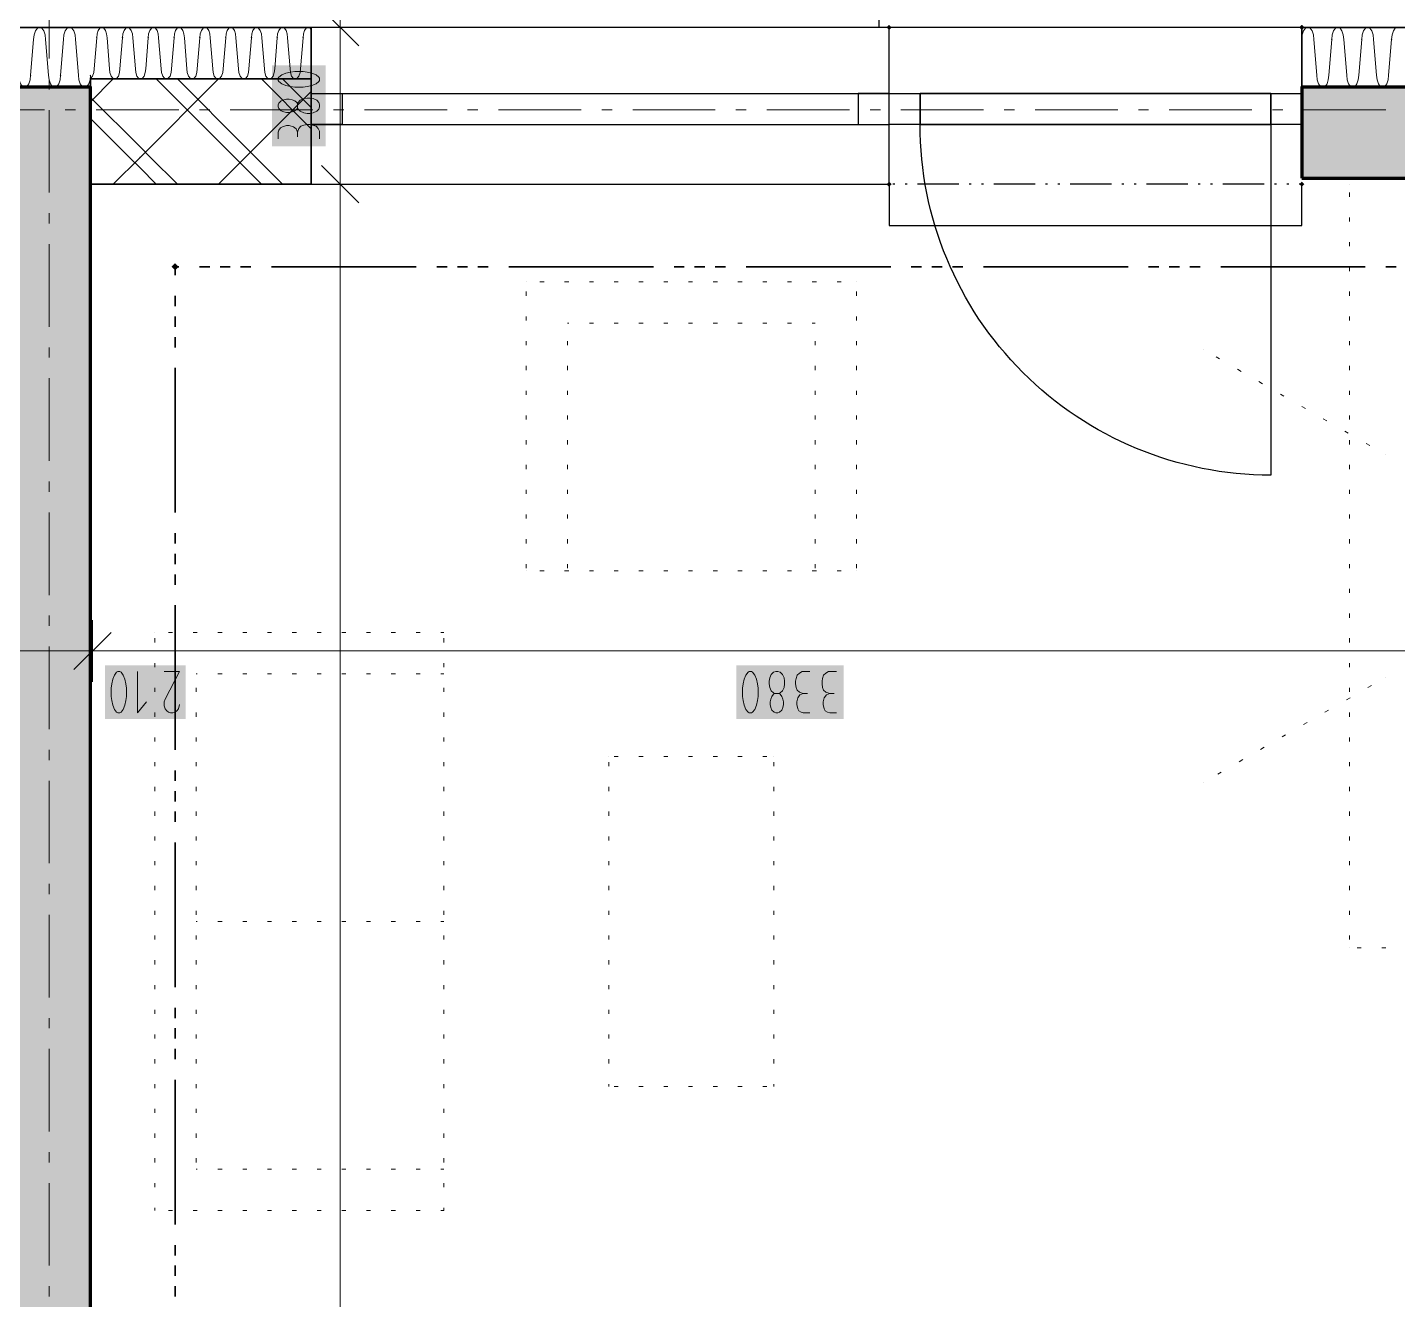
# Model space of a CAD drawing. Header units: millimetres. Extents: x 0 to 594, y 0 to 420.
# Drawn here: x 349.95 to 380.35, y 288.72 to 316.96 of the extents above; entities that cross this region are included whole.
import ezdxf

# ---------------------------------------------------------------- set-up
doc = ezdxf.new("R2010")
doc.units = ezdxf.units.MM
doc.header["$LTSCALE"] = 8
for name, color, linetype in [('PDF_Dvere', 7, 'Continuous'), ('PDF_Koty delkove', 7, 'Continuous'), ('PDF_Nabytek', 7, 'Continuous'), ('PDF_Obecne 0.25', 7, 'Continuous'), ('PDF_Okna', 7, 'Continuous'), ('PDF_Osy hlavni', 7, 'Continuous'), ('PDF_Pozarni useky', 7, 'Continuous'), ('PDF_Steny obvodove nosne', 7, 'Continuous'), ('PDF_Steny sendvic', 7, 'Continuous'), ('PDF_Zatepleni', 7, 'Continuous')]:
    doc.layers.add(name, color=color, linetype=linetype)

msp = doc.modelspace()

# ---------------------------------------------------------------- linework, layer by layer
at = {"layer": 'PDF_Dvere', "lineweight": 25}
for points in [[(369.069, 315.49), (369.755, 315.49), (369.755, 314.804), (369.069, 314.804)], [(369.755, 315.49), (369.755, 314.804)], [(377.54, 315.49), (378.227, 315.49), (378.227, 314.804), (377.54, 314.804)], [(377.54, 315.49), (377.54, 314.804)]]:
    msp.add_lwpolyline(points, close=True, dxfattribs=at)
for points in [[(369.755, 315.49), (377.54, 315.49), (369.755, 315.49)], [(369.755, 314.804), (377.54, 314.804), (369.755, 314.804)]]:
    msp.add_lwpolyline(points, dxfattribs=at)
msp.add_lwpolyline([(377.54, 314.804), (377.54, 307.019, -0.414214), (369.755, 314.804)], format="xyb", dxfattribs=at)
at = {"layer": 'PDF_Koty delkove', "lineweight": 18}
for points in [[(356.887, 316.956), (356.887, 317.643)], [(357.3, 316.544), (356.475, 317.368)], [(357.574, 316.956), (356.887, 316.956), (356.2, 316.956)], [(356.887, 236.313), (356.887, 238.648), (356.887, 246.25), (356.887, 247.67), (356.887, 256.371), (356.887, 257.744), (356.887, 259.072), (356.887, 313.476), (356.887, 316.956)], [(355.94, 315.167), (355.925, 315.143), (355.879, 315.106), (355.819, 315.082), (355.757, 315.069), (355.696, 315.069), (355.635, 315.082), (355.574, 315.106), (355.528, 315.155), (355.514, 315.192), (355.514, 315.24), (355.528, 315.277), (355.574, 315.326), (355.635, 315.351), (355.696, 315.363), (355.757, 315.363), (355.819, 315.351), (355.879, 315.326), (355.925, 315.29), (355.94, 315.265)], [(356.215, 315.387), (356.154, 315.387), (356.078, 315.375), (356.002, 315.339), (355.956, 315.29), (355.94, 315.265), (355.94, 315.167), (355.956, 315.143), (356.002, 315.094), (356.078, 315.057), (356.154, 315.044), (356.215, 315.044), (356.291, 315.057), (356.368, 315.094), (356.414, 315.143), (356.429, 315.192), (356.429, 315.24), (356.414, 315.29)], [(356.414, 315.29), (356.368, 315.339), (356.291, 315.375), (356.215, 315.387)], [(355.514, 314.482), (355.514, 314.629), (355.528, 314.678), (355.559, 314.727), (355.605, 314.752), (355.696, 314.776), (355.757, 314.776), (355.849, 314.752), (355.91, 314.702), (355.94, 314.629), (355.94, 314.531)], [(356.429, 314.482), (356.429, 314.653), (356.398, 314.714), (356.353, 314.763), (356.276, 314.788), (356.215, 314.8), (356.154, 314.8), (356.078, 314.788), (356.017, 314.763), (355.972, 314.714), (355.94, 314.629)], [(357.3, 313.063), (356.475, 313.888)], [(357.574, 313.476), (356.887, 313.476), (356.2, 313.476)], [(351.392, 303.118), (351.392, 303.805)], [(351.804, 303.531), (350.98, 302.706)], [(527.974, 303.118), (524.585, 303.118), (523.377, 303.118), (487.217, 303.118), (484.744, 303.118), (466.949, 303.118), (447.738, 303.118), (447.651, 303.118), (445.178, 303.118), (439.694, 303.118), (409.093, 303.118), (407.169, 303.118), (383.677, 303.118), (382.349, 303.118), (351.392, 303.118), (349.469, 303.118), (318.512, 303.118), (317.184, 303.118), (293.692, 303.118), (291.769, 303.118), (268.276, 303.118), (266.948, 303.118), (235.992, 303.118), (234.068, 303.118)], [(351.392, 303.118), (351.392, 302.432)], [(351.804, 302.293), (351.804, 302.11), (351.817, 302.019), (351.841, 301.912), (351.878, 301.821), (351.926, 301.759), (351.951, 301.745), (351.999, 301.745), (352.024, 301.759), (352.073, 301.821), (352.109, 301.912), (352.134, 302.019), (352.147, 302.11), (352.147, 302.293), (352.134, 302.385), (352.109, 302.492), (352.073, 302.584), (352.024, 302.645), (351.999, 302.661), (351.951, 302.661), (351.926, 302.645), (351.878, 302.584), (351.841, 302.492)], [(352.391, 302.661), (352.391, 301.745), (352.586, 301.988)], [(352.978, 302.661), (353.321, 302.661), (353.003, 302.05), (352.978, 301.988), (352.978, 301.897), (353.003, 301.836), (353.039, 301.79), (353.076, 301.759), (353.125, 301.745), (353.174, 301.745), (353.223, 301.759), (353.259, 301.79), (353.296, 301.836), (353.321, 301.927)], [(366.149, 302.019), (366.161, 302.11), (366.161, 302.293), (366.149, 302.385), (366.124, 302.492), (366.087, 302.584), (366.039, 302.645), (366.014, 302.661), (365.965, 302.661), (365.94, 302.645), (365.892, 302.584), (365.855, 302.492), (365.831, 302.385), (365.818, 302.293)], [(367.31, 302.661), (367.139, 302.661), (367.079, 302.629), (367.029, 302.584), (367.005, 302.508), (366.993, 302.446), (366.993, 302.385), (367.005, 302.309), (367.029, 302.248), (367.079, 302.203), (367.164, 302.171)], [(367.898, 302.661), (367.727, 302.661), (367.666, 302.629), (367.616, 302.584), (367.592, 302.508), (367.58, 302.446), (367.58, 302.385), (367.592, 302.309), (367.616, 302.248), (367.666, 302.203), (367.751, 302.171)], [(351.841, 302.492), (351.817, 302.385), (351.804, 302.293)], [(365.818, 302.293), (365.818, 302.11), (365.831, 302.019), (365.855, 301.912), (365.892, 301.821), (365.94, 301.759), (365.965, 301.745), (366.014, 301.745), (366.039, 301.759), (366.087, 301.821), (366.124, 301.912), (366.149, 302.019)], [(366.626, 302.171), (366.65, 302.156), (366.687, 302.11), (366.711, 302.05), (366.723, 301.988), (366.723, 301.927), (366.711, 301.866), (366.687, 301.805), (366.637, 301.759), (366.601, 301.745), (366.552, 301.745), (366.516, 301.759), (366.466, 301.805), (366.442, 301.866), (366.43, 301.927), (366.43, 301.988), (366.442, 302.05), (366.466, 302.11), (366.503, 302.156), (366.527, 302.171)], [(367.31, 301.745), (367.164, 301.745), (367.114, 301.759), (367.066, 301.79), (367.041, 301.836), (367.017, 301.927), (367.017, 301.988), (367.041, 302.08), (367.09, 302.141), (367.164, 302.171), (367.261, 302.171)], [(367.898, 301.745), (367.751, 301.745), (367.702, 301.759), (367.653, 301.79), (367.628, 301.836), (367.604, 301.927), (367.604, 301.988), (367.628, 302.08), (367.677, 302.141), (367.751, 302.171), (367.848, 302.171)]]:
    msp.add_lwpolyline(points, dxfattribs=at)
for points in [[(356.062, 315.974), (355.879, 315.974), (355.788, 315.962), (355.681, 315.938), (355.59, 315.901), (355.528, 315.852), (355.514, 315.828), (355.514, 315.779), (355.528, 315.754), (355.59, 315.706), (355.681, 315.669), (355.788, 315.644), (355.879, 315.632), (356.062, 315.632), (356.154, 315.644), (356.261, 315.669), (356.353, 315.706), (356.414, 315.754), (356.429, 315.779), (356.429, 315.828), (356.414, 315.852), (356.353, 315.901), (356.261, 315.938), (356.154, 315.962)], [(366.406, 302.446), (366.406, 302.385), (366.418, 302.309), (366.454, 302.233), (366.503, 302.187), (366.527, 302.171), (366.626, 302.171), (366.65, 302.187), (366.699, 302.233), (366.736, 302.309), (366.748, 302.385), (366.748, 302.446), (366.736, 302.522), (366.699, 302.599), (366.65, 302.645), (366.601, 302.661), (366.552, 302.661), (366.503, 302.645), (366.454, 302.599), (366.418, 302.522)]]:
    msp.add_lwpolyline(points, close=True, dxfattribs=at)
at = {"layer": 'PDF_Koty delkove', "color": 7, "lineweight": 18, "true_color": 0xffffff, "transparency": 33554559}
for points in [[(356.567, 314.32), (356.567, 316.111), (355.376, 314.32), (355.376, 316.111)], [(353.458, 302.798), (351.667, 302.798), (353.458, 301.607), (351.667, 301.607)], [(368.06, 302.798), (365.681, 302.798), (368.06, 301.607), (365.681, 301.607)]]:
    msp.add_solid(points, dxfattribs=at)
at = {"layer": 'PDF_Nabytek', "lineweight": 13}
for points in [[(379.288, 313.476), (379.288, 313.476)], [(379.288, 313.199), (379.288, 313.29)], [(379.288, 312.649), (379.288, 312.741)], [(379.288, 312.1), (379.288, 312.191)], [(379.288, 311.55), (379.288, 311.642)], [(361.017, 311.31), (361.017, 311.31)], [(361.017, 311.31), (361.017, 311.31)], [(361.017, 311.001), (361.017, 311.092)], [(361.41, 311.31), (361.319, 311.31)], [(361.96, 311.31), (361.868, 311.31)], [(362.509, 311.31), (362.418, 311.31)], [(363.059, 311.31), (362.967, 311.31)], [(363.608, 311.31), (363.517, 311.31)], [(364.158, 311.31), (364.066, 311.31)], [(364.707, 311.31), (364.616, 311.31)], [(365.257, 311.31), (365.165, 311.31)], [(365.806, 311.31), (365.715, 311.31)], [(366.356, 311.31), (366.264, 311.31)], [(366.905, 311.31), (366.814, 311.31)], [(367.455, 311.31), (367.363, 311.31)], [(368.004, 311.31), (367.913, 311.31)], [(368.344, 311.31), (368.344, 311.31)], [(368.344, 311.31), (368.344, 311.31)], [(368.344, 311.001), (368.344, 311.092)], [(379.288, 311.001), (379.288, 311.092)], [(361.017, 310.451), (361.017, 310.543)], [(368.344, 310.451), (368.344, 310.543)], [(379.288, 310.451), (379.288, 310.543)], [(361.933, 310.394), (361.933, 310.394)], [(361.96, 310.394), (361.933, 310.394)], [(361.933, 310.394), (361.933, 310.394)], [(362.509, 310.394), (362.418, 310.394)], [(363.059, 310.394), (362.967, 310.394)], [(363.608, 310.394), (363.517, 310.394)], [(364.158, 310.394), (364.066, 310.394)], [(364.707, 310.394), (364.616, 310.394)], [(365.257, 310.394), (365.165, 310.394)], [(365.806, 310.394), (365.715, 310.394)], [(366.356, 310.394), (366.264, 310.394)], [(366.905, 310.394), (366.814, 310.394)], [(367.428, 310.394), (367.363, 310.394)], [(367.428, 310.394), (367.428, 310.394)], [(367.428, 310.394), (367.428, 310.394)], [(361.017, 309.901), (361.017, 309.993)], [(361.933, 309.901), (361.933, 309.993)], [(367.428, 309.901), (367.428, 309.993)], [(368.344, 309.901), (368.344, 309.993)], [(379.288, 309.901), (379.288, 309.993)], [(376.039, 309.808), (376.039, 309.808)], [(376.403, 309.598), (376.323, 309.644)], [(361.017, 309.352), (361.017, 309.444)], [(361.933, 309.352), (361.933, 309.444)], [(367.428, 309.352), (367.428, 309.444)], [(368.344, 309.352), (368.344, 309.444)], [(376.878, 309.323), (376.799, 309.369)], [(379.288, 309.352), (379.288, 309.444)], [(377.354, 309.049), (377.275, 309.095)], [(361.017, 308.802), (361.017, 308.894)], [(361.933, 308.802), (361.933, 308.894)], [(367.428, 308.802), (367.428, 308.894)], [(368.344, 308.802), (368.344, 308.894)], [(377.83, 308.774), (377.751, 308.82)], [(379.288, 308.802), (379.288, 308.894)], [(361.017, 308.253), (361.017, 308.344)], [(361.933, 308.253), (361.933, 308.344)], [(367.428, 308.253), (367.428, 308.344)], [(368.344, 308.253), (368.344, 308.344)], [(378.306, 308.499), (378.227, 308.545)], [(379.288, 308.253), (379.288, 308.344)], [(378.782, 308.224), (378.703, 308.27)], [(361.017, 307.703), (361.017, 307.795)], [(361.933, 307.703), (361.933, 307.795)], [(367.428, 307.703), (367.428, 307.795)], [(368.344, 307.703), (368.344, 307.795)], [(379.258, 307.95), (379.179, 307.995)], [(379.288, 307.703), (379.288, 307.795)], [(379.734, 307.675), (379.655, 307.721)], [(380.081, 307.474), (380.081, 307.474)], [(361.017, 307.154), (361.017, 307.245)], [(361.933, 307.154), (361.933, 307.245)], [(367.428, 307.154), (367.428, 307.245)], [(368.344, 307.154), (368.344, 307.245)], [(379.288, 307.154), (379.288, 307.245)], [(361.017, 306.604), (361.017, 306.696)], [(361.933, 306.604), (361.933, 306.696)], [(367.428, 306.604), (367.428, 306.696)], [(368.344, 306.604), (368.344, 306.696)], [(379.288, 306.604), (379.288, 306.696)], [(361.017, 306.055), (361.017, 306.146)], [(361.933, 306.055), (361.933, 306.146)], [(367.428, 306.055), (367.428, 306.146)], [(368.344, 306.055), (368.344, 306.146)], [(379.288, 306.055), (379.288, 306.146)], [(361.017, 305.505), (361.017, 305.597)], [(361.933, 305.505), (361.933, 305.597)], [(367.428, 305.505), (367.428, 305.597)], [(368.344, 305.505), (368.344, 305.597)], [(379.288, 305.505), (379.288, 305.597)], [(361.017, 304.956), (361.017, 305.047)], [(361.933, 304.956), (361.933, 305.047)], [(367.428, 304.956), (367.428, 305.047)], [(368.344, 304.956), (368.344, 305.047)], [(379.288, 304.956), (379.288, 305.047)], [(361.017, 304.898), (361.017, 304.898)], [(361.017, 304.898), (361.017, 304.898)], [(361.41, 304.898), (361.319, 304.898)], [(361.96, 304.898), (361.868, 304.898)], [(361.933, 304.898), (361.933, 304.898)], [(362.509, 304.898), (362.418, 304.898)], [(363.059, 304.898), (362.967, 304.898)], [(363.608, 304.898), (363.517, 304.898)], [(364.158, 304.898), (364.066, 304.898)], [(364.707, 304.898), (364.616, 304.898)], [(365.257, 304.898), (365.165, 304.898)], [(365.806, 304.898), (365.715, 304.898)], [(366.356, 304.898), (366.264, 304.898)], [(366.905, 304.898), (366.814, 304.898)], [(367.455, 304.898), (367.363, 304.898)], [(367.428, 304.898), (367.428, 304.898)], [(368.004, 304.898), (367.913, 304.898)], [(368.344, 304.898), (368.344, 304.898)], [(368.344, 304.898), (368.344, 304.898)], [(379.288, 304.406), (379.288, 304.498)], [(379.288, 303.857), (379.288, 303.948)], [(352.774, 303.525), (352.774, 303.525)], [(352.774, 303.525), (352.774, 303.525)], [(353.167, 303.525), (353.076, 303.525)], [(353.717, 303.525), (353.625, 303.525)], [(354.266, 303.525), (354.175, 303.525)], [(354.816, 303.525), (354.724, 303.525)], [(355.365, 303.525), (355.274, 303.525)], [(355.915, 303.525), (355.823, 303.525)], [(356.464, 303.525), (356.373, 303.525)], [(357.014, 303.525), (356.922, 303.525)], [(357.563, 303.525), (357.472, 303.525)], [(358.113, 303.525), (358.021, 303.525)], [(358.663, 303.525), (358.571, 303.525)], [(359.185, 303.525), (359.12, 303.525)], [(359.185, 303.525), (359.185, 303.525)], [(352.774, 303.307), (352.774, 303.399)], [(359.185, 303.307), (359.185, 303.399)], [(379.288, 303.307), (379.288, 303.399)], [(352.774, 302.758), (352.774, 302.849)], [(359.185, 302.758), (359.185, 302.849)], [(379.288, 302.758), (379.288, 302.849)], [(353.717, 302.609), (353.69, 302.609)], [(353.69, 302.609), (353.69, 302.609)], [(353.69, 302.609), (353.69, 302.609)], [(354.266, 302.609), (354.175, 302.609)], [(354.816, 302.609), (354.724, 302.609)], [(355.365, 302.609), (355.274, 302.609)], [(355.915, 302.609), (355.823, 302.609)], [(356.464, 302.609), (356.373, 302.609)], [(357.014, 302.609), (356.922, 302.609)], [(357.563, 302.609), (357.472, 302.609)], [(358.113, 302.609), (358.021, 302.609)], [(358.663, 302.609), (358.571, 302.609)], [(359.185, 302.609), (359.12, 302.609)], [(359.185, 302.609), (359.185, 302.609)], [(352.774, 302.208), (352.774, 302.3)], [(353.69, 302.208), (353.69, 302.3)], [(359.185, 302.208), (359.185, 302.3)], [(379.288, 302.208), (379.288, 302.3)], [(379.692, 302.308), (379.772, 302.354)], [(380.081, 302.533), (380.081, 302.533)], [(379.216, 302.034), (379.296, 302.079)], [(352.774, 301.659), (352.774, 301.75)], [(353.69, 301.659), (353.69, 301.75)], [(359.185, 301.659), (359.185, 301.75)], [(378.741, 301.759), (378.82, 301.805)], [(379.288, 301.659), (379.288, 301.75)], [(378.265, 301.484), (378.344, 301.53)], [(352.774, 301.109), (352.774, 301.201)], [(353.69, 301.109), (353.69, 301.201)], [(359.185, 301.109), (359.185, 301.201)], [(377.789, 301.209), (377.868, 301.255)], [(379.288, 301.109), (379.288, 301.201)], [(362.849, 300.777), (362.849, 300.777)], [(362.849, 300.777), (362.849, 300.777)], [(363.059, 300.777), (362.967, 300.777)], [(363.608, 300.777), (363.517, 300.777)], [(364.158, 300.777), (364.066, 300.777)], [(364.707, 300.777), (364.616, 300.777)], [(365.257, 300.777), (365.165, 300.777)], [(365.806, 300.777), (365.715, 300.777)], [(366.356, 300.777), (366.264, 300.777)], [(366.512, 300.777), (366.512, 300.777)], [(366.512, 300.777), (366.512, 300.777)], [(377.313, 300.935), (377.392, 300.98)], [(352.774, 300.56), (352.774, 300.651)], [(353.69, 300.56), (353.69, 300.651)], [(359.185, 300.56), (359.185, 300.651)], [(362.849, 300.56), (362.849, 300.651)], [(366.512, 300.56), (366.512, 300.651)], [(376.361, 300.385), (376.44, 300.431)], [(376.837, 300.66), (376.916, 300.706)], [(379.288, 300.56), (379.288, 300.651)], [(376.039, 300.199), (376.039, 300.199)], [(352.774, 300.01), (352.774, 300.102)], [(353.69, 300.01), (353.69, 300.102)], [(359.185, 300.01), (359.185, 300.102)], [(362.849, 300.01), (362.849, 300.102)], [(366.512, 300.01), (366.512, 300.102)], [(379.288, 300.01), (379.288, 300.102)], [(352.774, 299.46), (352.774, 299.552)], [(353.69, 299.46), (353.69, 299.552)], [(359.185, 299.46), (359.185, 299.552)], [(362.849, 299.46), (362.849, 299.552)], [(366.512, 299.46), (366.512, 299.552)], [(379.288, 299.46), (379.288, 299.552)], [(352.774, 298.911), (352.774, 299.003)], [(353.69, 298.911), (353.69, 299.003)], [(359.185, 298.911), (359.185, 299.003)], [(362.849, 298.911), (362.849, 299.003)], [(366.512, 298.911), (366.512, 299.003)], [(379.288, 298.911), (379.288, 299.003)], [(352.774, 298.361), (352.774, 298.453)], [(353.69, 298.361), (353.69, 298.453)], [(359.185, 298.361), (359.185, 298.453)], [(362.849, 298.361), (362.849, 298.453)], [(366.512, 298.361), (366.512, 298.453)], [(379.288, 298.361), (379.288, 298.453)], [(352.774, 297.812), (352.774, 297.903)], [(353.69, 297.812), (353.69, 297.903)], [(359.185, 297.812), (359.185, 297.903)], [(362.849, 297.812), (362.849, 297.903)], [(366.512, 297.812), (366.512, 297.903)], [(379.288, 297.812), (379.288, 297.903)], [(352.774, 297.262), (352.774, 297.354)], [(353.69, 297.262), (353.69, 297.354)], [(353.717, 297.113), (353.69, 297.113)], [(353.69, 297.113), (353.69, 297.113)], [(354.266, 297.113), (354.175, 297.113)], [(354.816, 297.113), (354.724, 297.113)], [(355.365, 297.113), (355.274, 297.113)], [(355.915, 297.113), (355.823, 297.113)], [(356.464, 297.113), (356.373, 297.113)], [(357.014, 297.113), (356.922, 297.113)], [(357.563, 297.113), (357.472, 297.113)], [(358.113, 297.113), (358.021, 297.113)], [(358.663, 297.113), (358.571, 297.113)], [(359.185, 297.113), (359.12, 297.113)], [(359.185, 297.262), (359.185, 297.354)], [(359.185, 297.113), (359.185, 297.113)], [(362.849, 297.262), (362.849, 297.354)], [(366.512, 297.262), (366.512, 297.354)], [(379.288, 297.262), (379.288, 297.354)], [(352.774, 296.713), (352.774, 296.804)], [(353.69, 296.713), (353.69, 296.804)], [(359.185, 296.713), (359.185, 296.804)], [(362.849, 296.713), (362.849, 296.804)], [(366.512, 296.713), (366.512, 296.804)], [(379.288, 296.713), (379.288, 296.804)], [(379.288, 296.532), (379.288, 296.532)], [(379.288, 296.532), (379.288, 296.532)], [(379.545, 296.532), (379.453, 296.532)], [(380.094, 296.532), (380.002, 296.532)], [(352.774, 296.163), (352.774, 296.255)], [(353.69, 296.163), (353.69, 296.255)], [(359.185, 296.163), (359.185, 296.255)], [(362.849, 296.163), (362.849, 296.255)], [(366.512, 296.163), (366.512, 296.255)], [(352.774, 295.614), (352.774, 295.705)], [(353.69, 295.614), (353.69, 295.705)], [(359.185, 295.614), (359.185, 295.705)], [(362.849, 295.614), (362.849, 295.705)], [(366.512, 295.614), (366.512, 295.705)], [(352.774, 295.064), (352.774, 295.156)], [(353.69, 295.064), (353.69, 295.156)], [(359.185, 295.064), (359.185, 295.156)], [(362.849, 295.064), (362.849, 295.156)], [(366.512, 295.064), (366.512, 295.156)], [(352.774, 294.515), (352.774, 294.606)], [(353.69, 294.515), (353.69, 294.606)], [(359.185, 294.515), (359.185, 294.606)], [(362.849, 294.515), (362.849, 294.606)], [(366.512, 294.515), (366.512, 294.606)], [(352.774, 293.965), (352.774, 294.057)], [(353.69, 293.965), (353.69, 294.057)], [(359.185, 293.965), (359.185, 294.057)], [(362.849, 293.965), (362.849, 294.057)], [(366.512, 293.965), (366.512, 294.057)], [(352.774, 293.416), (352.774, 293.507)], [(353.69, 293.416), (353.69, 293.507)], [(359.185, 293.416), (359.185, 293.507)], [(362.849, 293.45), (362.849, 293.507)], [(362.849, 293.45), (362.849, 293.45)], [(362.849, 293.45), (362.849, 293.45)], [(363.059, 293.45), (362.967, 293.45)], [(363.608, 293.45), (363.517, 293.45)], [(364.158, 293.45), (364.066, 293.45)], [(364.707, 293.45), (364.616, 293.45)], [(365.257, 293.45), (365.165, 293.45)], [(365.806, 293.45), (365.715, 293.45)], [(366.356, 293.45), (366.264, 293.45)], [(366.512, 293.45), (366.512, 293.507)], [(366.512, 293.45), (366.512, 293.45)], [(366.512, 293.45), (366.512, 293.45)], [(352.774, 292.866), (352.774, 292.958)], [(353.69, 292.866), (353.69, 292.958)], [(359.185, 292.866), (359.185, 292.958)], [(352.774, 292.317), (352.774, 292.408)], [(353.69, 292.317), (353.69, 292.408)], [(359.185, 292.317), (359.185, 292.408)], [(352.774, 291.767), (352.774, 291.859)], [(353.69, 291.767), (353.69, 291.859)], [(353.69, 291.618), (353.69, 291.618)], [(353.717, 291.618), (353.69, 291.618)], [(353.69, 291.618), (353.69, 291.618)], [(354.266, 291.618), (354.175, 291.618)], [(354.816, 291.618), (354.724, 291.618)], [(355.365, 291.618), (355.274, 291.618)], [(355.915, 291.618), (355.823, 291.618)], [(356.464, 291.618), (356.373, 291.618)], [(357.014, 291.618), (356.922, 291.618)], [(357.563, 291.618), (357.472, 291.618)], [(358.113, 291.618), (358.021, 291.618)], [(358.663, 291.618), (358.571, 291.618)], [(359.185, 291.618), (359.12, 291.618)], [(359.185, 291.767), (359.185, 291.859)], [(359.185, 291.618), (359.185, 291.618)], [(352.774, 291.218), (352.774, 291.309)], [(359.185, 291.218), (359.185, 291.309)], [(352.774, 290.702), (352.774, 290.76)], [(352.774, 290.702), (352.774, 290.702)], [(352.774, 290.702), (352.774, 290.702)], [(353.167, 290.702), (353.076, 290.702)], [(353.717, 290.702), (353.625, 290.702)], [(354.266, 290.702), (354.175, 290.702)], [(354.816, 290.702), (354.724, 290.702)], [(355.365, 290.702), (355.274, 290.702)], [(355.915, 290.702), (355.823, 290.702)], [(356.464, 290.702), (356.373, 290.702)], [(357.014, 290.702), (356.922, 290.702)], [(357.563, 290.702), (357.472, 290.702)], [(358.113, 290.702), (358.021, 290.702)], [(358.663, 290.702), (358.571, 290.702)], [(359.185, 290.702), (359.12, 290.702)], [(359.185, 290.702), (359.185, 290.76)], [(359.185, 290.702), (359.185, 290.702)], [(359.185, 290.702), (359.185, 290.702)]]:
    msp.add_lwpolyline(points, dxfattribs=at)
at = {"layer": 'PDF_Obecne 0.25', "lineweight": 25}
for points in [[(368.84, 331.61), (368.84, 316.956)], [(378.227, 316.956), (369.069, 316.956)], [(369.069, 313.476), (369.069, 312.56), (378.227, 312.56), (378.227, 313.476)]]:
    msp.add_lwpolyline(points, dxfattribs=at)
at = {"layer": 'PDF_Okna', "lineweight": 25}
for points in [[(369.069, 316.956), (356.246, 316.956)], [(369.069, 313.476), (369.069, 316.956)], [(356.246, 315.49), (369.069, 315.49)], [(356.246, 314.804), (369.069, 314.804)], [(356.246, 313.476), (369.069, 313.476)]]:
    msp.add_lwpolyline(points, dxfattribs=at)
for points in [[(356.246, 315.49), (356.933, 315.49), (356.933, 314.804), (356.246, 314.804)], [(369.069, 315.49), (368.382, 315.49), (368.382, 314.804), (369.069, 314.804)]]:
    msp.add_lwpolyline(points, close=True, dxfattribs=at)
at = {"layer": 'PDF_Osy hlavni', "lineweight": 18}
for points in [[(350.431, 316.267), (350.431, 318.099)], [(350.431, 315.58), (350.431, 315.809)], [(350.328, 315.124), (348.496, 315.124)], [(350.431, 313.29), (350.431, 315.122)], [(351.015, 315.124), (350.786, 315.124)], [(353.305, 315.124), (351.473, 315.124)], [(353.992, 315.124), (353.763, 315.124)], [(356.281, 315.124), (354.449, 315.124)], [(356.968, 315.124), (356.739, 315.124)], [(359.258, 315.124), (357.426, 315.124)], [(359.945, 315.124), (359.716, 315.124)], [(362.234, 315.124), (360.403, 315.124)], [(362.921, 315.124), (362.692, 315.124)], [(365.211, 315.124), (363.379, 315.124)], [(365.898, 315.124), (365.669, 315.124)], [(368.188, 315.124), (366.356, 315.124)], [(368.875, 315.124), (368.646, 315.124)], [(371.164, 315.124), (369.332, 315.124)], [(371.851, 315.124), (371.622, 315.124)], [(374.141, 315.124), (372.309, 315.124)], [(374.828, 315.124), (374.599, 315.124)], [(377.117, 315.124), (375.286, 315.124)], [(377.804, 315.124), (377.575, 315.124)], [(380.094, 315.124), (378.262, 315.124)], [(350.431, 312.603), (350.431, 312.832)], [(350.431, 310.314), (350.431, 312.145)], [(350.431, 309.627), (350.431, 309.856)], [(350.431, 307.337), (350.431, 309.169)], [(350.431, 306.65), (350.431, 306.879)], [(350.431, 304.36), (350.431, 306.192)], [(350.431, 303.674), (350.431, 303.902)], [(350.431, 301.384), (350.431, 303.216)], [(350.431, 300.697), (350.431, 300.926)], [(350.431, 298.407), (350.431, 300.239)], [(350.431, 297.72), (350.431, 297.949)], [(350.431, 295.431), (350.431, 297.262)], [(350.431, 294.744), (350.431, 294.973)], [(350.431, 292.454), (350.431, 294.286)], [(350.431, 291.767), (350.431, 291.996)], [(350.431, 289.477), (350.431, 291.309)], [(350.431, 288.79), (350.431, 289.019)]]:
    msp.add_lwpolyline(points, dxfattribs=at)
at = {"layer": 'PDF_Pozarni useky', "lineweight": 35}
for points in [[(353.305, 311.644), (353.224, 311.644), (353.224, 311.458)], [(353.992, 311.644), (353.763, 311.644)], [(354.449, 311.644), (354.221, 311.644)], [(354.907, 311.644), (354.678, 311.644)], [(358.571, 311.644), (355.365, 311.644)], [(359.258, 311.644), (359.029, 311.644)], [(359.716, 311.644), (359.487, 311.644)], [(360.174, 311.644), (359.945, 311.644)], [(363.837, 311.644), (360.632, 311.644)], [(364.524, 311.644), (364.295, 311.644)], [(364.982, 311.644), (364.753, 311.644)], [(365.44, 311.644), (365.211, 311.644)], [(369.104, 311.644), (365.898, 311.644)], [(369.79, 311.644), (369.561, 311.644)], [(370.248, 311.644), (370.019, 311.644)], [(370.706, 311.644), (370.477, 311.644)], [(374.37, 311.644), (371.164, 311.644)], [(375.057, 311.644), (374.828, 311.644)], [(375.515, 311.644), (375.286, 311.644)], [(375.973, 311.644), (375.744, 311.644)], [(379.636, 311.644), (376.431, 311.644)], [(380.323, 311.644), (380.094, 311.644)], [(353.224, 310.772), (353.224, 311.001)], [(353.224, 310.314), (353.224, 310.543)], [(353.224, 309.856), (353.224, 310.085)], [(353.224, 306.192), (353.224, 309.398)], [(353.224, 305.505), (353.224, 305.734)], [(353.224, 305.047), (353.224, 305.276)], [(353.224, 304.589), (353.224, 304.818)], [(353.224, 300.926), (353.224, 304.131)], [(353.224, 300.239), (353.224, 300.468)], [(353.224, 299.781), (353.224, 300.01)], [(353.224, 299.323), (353.224, 299.552)], [(353.224, 295.66), (353.224, 298.865)], [(353.224, 294.973), (353.224, 295.202)], [(353.224, 294.515), (353.224, 294.744)], [(353.224, 294.057), (353.224, 294.286)], [(353.224, 290.393), (353.224, 293.599)], [(353.224, 289.706), (353.224, 289.935)], [(353.224, 289.248), (353.224, 289.477)], [(353.224, 288.79), (353.224, 289.019)]]:
    msp.add_lwpolyline(points, dxfattribs=at)
at = {"layer": 'PDF_Pozarni useky', "lineweight": 35, "transparency": 33554559}
for points in [[(353.304, 311.644), (353.224, 311.564), (353.224, 311.724), (353.144, 311.644)], [(353.224, 311.564), (353.144, 311.644), (353.304, 311.644), (353.224, 311.724)]]:
    msp.add_solid(points, dxfattribs=at)
at = {"layer": 'PDF_Steny obvodove nosne', "lineweight": 70}
for points in [[(349.515, 315.628), (349.515, 313.476), (349.515, 247.67), (349.515, 238.648), (349.515, 236.45), (351.346, 236.45), (351.346, 238.648), (351.346, 247.67), (351.346, 313.476), (351.346, 315.628)], [(378.227, 313.613), (384.41, 313.613), (384.41, 315.628), (378.227, 315.628)]]:
    msp.add_lwpolyline(points, close=True, dxfattribs=at)
at = {"layer": 'PDF_Steny obvodove nosne', "color": 9, "lineweight": 9, "true_color": 0xc0c0c0, "transparency": 33554559}
for points in [[(349.515, 315.628), (349.515, 236.45), (351.346, 315.628), (351.346, 236.45)], [(378.227, 313.613), (384.41, 313.613), (378.227, 315.628), (384.41, 315.628)]]:
    msp.add_solid(points, dxfattribs=at)
at = {"layer": 'PDF_Steny sendvic', "lineweight": 35}
for points in [[(356.246, 316.956), (351.346, 316.956)], [(356.246, 316.956), (356.246, 315.811)], [(356.246, 315.811), (351.346, 315.811), (351.346, 315.628), (351.346, 313.476), (351.392, 313.476), (356.246, 313.476)], [(351.346, 315.811), (356.246, 315.811)], [(356.246, 315.811), (356.246, 315.49), (356.246, 314.804), (356.246, 313.476)]]:
    msp.add_lwpolyline(points, dxfattribs=at)
at = {"layer": 'PDF_Steny sendvic', "lineweight": 9}
for points in [[(351.598, 316.956), (351.554, 316.938), (351.517, 316.889), (351.492, 316.815), (351.484, 316.727)], [(351.713, 316.727), (351.704, 316.815), (351.679, 316.889), (351.642, 316.938), (351.598, 316.956)], [(352.171, 316.956), (352.127, 316.938), (352.09, 316.889), (352.065, 316.815), (352.056, 316.727)], [(352.276, 316.815), (352.252, 316.889), (352.214, 316.938), (352.171, 316.956)], [(352.743, 316.956), (352.699, 316.938), (352.662, 316.889), (352.637, 316.815), (352.629, 316.727)], [(352.858, 316.727), (352.849, 316.815), (352.824, 316.889), (352.787, 316.938), (352.743, 316.956)], [(353.315, 316.956), (353.272, 316.938), (353.235, 316.889), (353.21, 316.815), (353.201, 316.727)], [(353.43, 316.727), (353.421, 316.815), (353.396, 316.889), (353.359, 316.938), (353.315, 316.956)], [(353.888, 316.956), (353.844, 316.938), (353.807, 316.889), (353.782, 316.815), (353.773, 316.727)], [(354.002, 316.727), (353.994, 316.815), (353.969, 316.889), (353.932, 316.938), (353.888, 316.956)], [(354.46, 316.956), (354.417, 316.938), (354.379, 316.889), (354.355, 316.815), (354.346, 316.727)], [(354.575, 316.727), (354.566, 316.815), (354.541, 316.889), (354.504, 316.938), (354.46, 316.956)], [(355.033, 316.956), (354.989, 316.938), (354.952, 316.889), (354.927, 316.815), (354.918, 316.727)], [(355.147, 316.727), (355.138, 316.815), (355.114, 316.889), (355.077, 316.938), (355.033, 316.956)], [(355.605, 316.956), (355.561, 316.938), (355.524, 316.889), (355.499, 316.815), (355.491, 316.727)], [(355.72, 316.727), (355.711, 316.815), (355.686, 316.889), (355.649, 316.938), (355.605, 316.956)], [(356.178, 316.956), (356.134, 316.938), (356.097, 316.889), (356.072, 316.815), (356.063, 316.727)], [(356.246, 316.905), (356.221, 316.938), (356.178, 316.956)], [(351.427, 316.04), (351.484, 316.727)], [(351.713, 316.727), (351.769, 316.04)], [(351.999, 316.04), (352.056, 316.727)], [(352.342, 316.04), (352.285, 316.727), (352.276, 316.815)], [(352.572, 316.04), (352.629, 316.727)], [(352.858, 316.727), (352.914, 316.04)], [(353.144, 316.04), (353.201, 316.727)], [(353.43, 316.727), (353.487, 316.04)], [(353.717, 316.04), (353.773, 316.727)], [(354.002, 316.727), (354.059, 316.04)], [(354.289, 316.04), (354.346, 316.727)], [(354.575, 316.727), (354.631, 316.04)], [(354.862, 316.04), (354.918, 316.727)], [(355.147, 316.727), (355.204, 316.04)], [(355.434, 316.04), (355.491, 316.727)], [(355.72, 316.727), (355.776, 316.04)], [(356.006, 316.04), (356.063, 316.727)], [(351.346, 315.823), (351.356, 315.827), (351.393, 315.877), (351.418, 315.952), (351.427, 316.04)], [(351.427, 316.04), (351.427, 316.04)], [(351.769, 316.04), (351.778, 315.952), (351.803, 315.877), (351.84, 315.827), (351.872, 315.811)], [(351.896, 315.811), (351.928, 315.827), (351.966, 315.877), (351.991, 315.952), (351.999, 316.04)], [(351.999, 316.04), (351.999, 316.04)], [(352.342, 316.04), (352.351, 315.952), (352.375, 315.877), (352.413, 315.827), (352.445, 315.811)], [(352.469, 315.811), (352.501, 315.827), (352.538, 315.877), (352.563, 315.952), (352.572, 316.04)], [(352.572, 316.04), (352.572, 316.04)], [(352.914, 316.04), (352.923, 315.952), (352.948, 315.877), (352.985, 315.827), (353.017, 315.811)], [(353.041, 315.811), (353.073, 315.827), (353.111, 315.877), (353.136, 315.952), (353.144, 316.04)], [(353.144, 316.04), (353.144, 316.04)], [(353.487, 316.04), (353.495, 315.952), (353.52, 315.877), (353.558, 315.827), (353.59, 315.811)], [(353.614, 315.811), (353.646, 315.827), (353.683, 315.877), (353.708, 315.952), (353.717, 316.04)], [(353.717, 316.04), (353.717, 316.04)], [(354.059, 316.04), (354.068, 315.952), (354.093, 315.877), (354.13, 315.827), (354.162, 315.811)], [(354.186, 315.811), (354.218, 315.827), (354.255, 315.877), (354.28, 315.952), (354.289, 316.04)], [(354.289, 316.04), (354.289, 316.04)], [(354.631, 316.04), (354.64, 315.952), (354.665, 315.877), (354.702, 315.827), (354.735, 315.811)], [(354.759, 315.811), (354.791, 315.827), (354.828, 315.877), (354.853, 315.952), (354.862, 316.04)], [(354.862, 316.04), (354.862, 316.04)], [(355.204, 316.04), (355.213, 315.952), (355.238, 315.877), (355.275, 315.827), (355.307, 315.811)], [(355.331, 315.811), (355.363, 315.827), (355.4, 315.877), (355.425, 315.952), (355.434, 316.04)], [(355.434, 316.04), (355.434, 316.04)], [(355.776, 316.04), (355.785, 315.952), (355.81, 315.877), (355.847, 315.827), (355.879, 315.811)], [(355.903, 315.811), (355.935, 315.827), (355.973, 315.877), (355.998, 315.952), (356.006, 316.04)], [(356.006, 316.04), (356.006, 316.04)], [(351.346, 315.307), (351.85, 315.811)], [(351.85, 313.476), (352.446, 314.071), (354.186, 315.811)], [(354.547, 314.071), (352.807, 315.811)], [(355.61, 313.476), (355.015, 314.071), (354.781, 314.304), (353.274, 315.811)], [(356.246, 314.708), (355.143, 315.811)], [(356.246, 315.175), (355.61, 315.811)], [(353.274, 313.476), (352.679, 314.071), (352.446, 314.304), (351.346, 315.403)], [(354.186, 313.476), (354.781, 314.071), (356.246, 315.536)], [(352.446, 313.837), (352.212, 314.071), (351.346, 314.936)], [(352.807, 313.476), (352.446, 313.837)], [(354.781, 313.837), (354.547, 314.071)], [(355.143, 313.476), (354.781, 313.837)]]:
    msp.add_lwpolyline(points, dxfattribs=at)
at = {"layer": 'PDF_Steny sendvic', "lineweight": 25}
for points in [[(369.195, 316.956), (369.149, 316.956)], [(369.47, 316.956), (369.424, 316.956)], [(370.615, 316.956), (369.699, 316.956)], [(370.889, 316.956), (370.844, 316.956)], [(371.164, 316.956), (371.118, 316.956)], [(372.309, 316.956), (371.393, 316.956)], [(372.584, 316.956), (372.538, 316.956)], [(372.859, 316.956), (372.813, 316.956)], [(374.003, 316.956), (373.088, 316.956)], [(374.278, 316.956), (374.232, 316.956)], [(374.553, 316.956), (374.507, 316.956)], [(375.698, 316.956), (374.782, 316.956)], [(375.973, 316.956), (375.927, 316.956)], [(376.247, 316.956), (376.202, 316.956)], [(377.392, 316.956), (376.476, 316.956)], [(377.667, 316.956), (377.621, 316.956)], [(377.942, 316.956), (377.896, 316.956)], [(378.227, 316.956), (378.171, 316.956)], [(369.195, 313.476), (369.149, 313.476)], [(369.47, 313.476), (369.424, 313.476)], [(370.615, 313.476), (369.699, 313.476)], [(370.889, 313.476), (370.844, 313.476)], [(371.164, 313.476), (371.118, 313.476)], [(372.309, 313.476), (371.393, 313.476)], [(372.584, 313.476), (372.538, 313.476)], [(372.859, 313.476), (372.813, 313.476)], [(374.003, 313.476), (373.088, 313.476)], [(374.278, 313.476), (374.232, 313.476)], [(374.553, 313.476), (374.507, 313.476)], [(375.698, 313.476), (374.782, 313.476)], [(375.973, 313.476), (375.927, 313.476)], [(376.247, 313.476), (376.202, 313.476)], [(377.392, 313.476), (376.476, 313.476)], [(377.667, 313.476), (377.621, 313.476)], [(377.942, 313.476), (377.896, 313.476)], [(378.227, 313.476), (378.171, 313.476)]]:
    msp.add_lwpolyline(points, dxfattribs=at)
at = {"layer": 'PDF_Steny sendvic', "lineweight": 25, "transparency": 33554559}
for points in [[(369.126, 316.956), (369.069, 316.899), (369.069, 317.013), (369.011, 316.956)], [(378.285, 316.956), (378.227, 316.899), (378.227, 317.013), (378.17, 316.956)], [(369.126, 313.476), (369.069, 313.418), (369.069, 313.533), (369.011, 313.476)], [(378.285, 313.476), (378.227, 313.418), (378.227, 313.533), (378.17, 313.476)]]:
    msp.add_solid(points, dxfattribs=at)
at = {"layer": 'PDF_Steny sendvic', "lineweight": 9, "transparency": 33554559}
for points in [[(351.484, 316.706), (351.463, 316.727), (351.504, 316.727), (351.484, 316.748)], [(352.056, 316.706), (352.036, 316.727), (352.077, 316.727), (352.056, 316.748)], [(352.629, 316.706), (352.608, 316.727), (352.649, 316.727), (352.629, 316.748)], [(353.201, 316.706), (353.18, 316.727), (353.222, 316.727), (353.201, 316.748)], [(353.773, 316.706), (353.753, 316.727), (353.794, 316.727), (353.773, 316.748)], [(354.346, 316.706), (354.325, 316.727), (354.366, 316.727), (354.346, 316.748)], [(354.918, 316.706), (354.898, 316.727), (354.939, 316.727), (354.918, 316.748)], [(355.491, 316.706), (355.47, 316.727), (355.511, 316.727), (355.491, 316.748)], [(356.063, 316.706), (356.042, 316.727), (356.084, 316.727), (356.063, 316.748)], [(352.446, 314.05), (352.425, 314.071), (352.466, 314.071), (352.446, 314.091)], [(354.781, 314.05), (354.76, 314.071), (354.802, 314.071), (354.781, 314.091)]]:
    msp.add_solid(points, dxfattribs=at)
at = {"layer": 'PDF_Zatepleni', "lineweight": 35}
for points in [[(351.346, 316.956), (349.515, 316.956)], [(349.515, 315.811), (349.515, 315.628), (351.346, 315.628), (351.346, 315.811)]]:
    msp.add_lwpolyline(points, dxfattribs=at)
at = {"layer": 'PDF_Zatepleni', "lineweight": 9}
for points in [[(349.568, 316.956), (349.605, 316.937), (349.648, 316.879), (349.677, 316.792), (349.687, 316.69), (349.753, 315.893), (349.763, 315.792), (349.792, 315.706), (349.835, 315.648), (349.886, 315.628), (349.936, 315.648), (349.98, 315.706), (350.008, 315.792), (350.018, 315.893), (350.084, 316.69)], [(350.204, 316.956), (350.167, 316.937), (350.123, 316.879), (350.094, 316.792), (350.084, 316.69)], [(350.232, 316.956), (350.269, 316.937), (350.312, 316.879), (350.341, 316.792), (350.351, 316.69), (350.417, 315.893), (350.427, 315.792), (350.456, 315.706), (350.499, 315.648), (350.55, 315.628), (350.6, 315.648), (350.644, 315.706), (350.672, 315.792), (350.682, 315.893), (350.748, 316.69)], [(350.868, 316.956), (350.831, 316.937), (350.787, 316.879), (350.758, 316.792), (350.748, 316.69)], [(350.896, 316.956), (350.933, 316.937), (350.976, 316.879), (351.005, 316.792), (351.015, 316.69), (351.081, 315.893), (351.091, 315.792), (351.12, 315.706), (351.163, 315.648), (351.214, 315.628), (351.264, 315.648), (351.308, 315.706), (351.336, 315.792), (351.346, 315.893)], [(378.36, 316.956), (378.309, 316.936), (378.266, 316.878), (378.237, 316.792), (378.227, 316.69)], [(378.493, 316.69), (378.483, 316.792), (378.454, 316.878), (378.411, 316.936), (378.36, 316.956)], [(379.024, 316.956), (378.973, 316.936), (378.93, 316.878), (378.901, 316.792), (378.891, 316.69)], [(379.157, 316.69), (379.147, 316.792), (379.118, 316.878), (379.075, 316.936), (379.024, 316.956)], [(379.688, 316.956), (379.637, 316.936), (379.594, 316.878), (379.565, 316.792), (379.555, 316.69)], [(379.821, 316.69), (379.811, 316.792), (379.782, 316.878), (379.739, 316.936), (379.688, 316.956)], [(380.352, 316.956), (380.301, 316.936), (380.258, 316.878), (380.229, 316.792), (380.219, 316.69)], [(350.084, 316.69), (350.084, 316.69)], [(350.748, 316.69), (350.748, 316.69)], [(378.493, 316.69), (378.559, 315.893)], [(378.826, 315.893), (378.891, 316.69)], [(379.157, 316.69), (379.223, 315.893)], [(379.49, 315.893), (379.555, 316.69)], [(379.821, 316.69), (379.887, 315.893), (379.897, 315.791), (379.926, 315.705), (379.969, 315.647), (380.006, 315.628)], [(380.154, 315.893), (380.219, 316.69)], [(378.559, 315.893), (378.569, 315.791), (378.598, 315.705), (378.641, 315.647), (378.678, 315.628)], [(378.706, 315.628), (378.743, 315.647), (378.787, 315.705), (378.815, 315.791), (378.826, 315.893)], [(378.826, 315.893), (378.826, 315.893)], [(378.826, 315.893), (378.826, 315.893)], [(379.223, 315.893), (379.233, 315.791)], [(379.233, 315.791), (379.262, 315.705), (379.305, 315.647), (379.342, 315.628)], [(379.37, 315.628), (379.407, 315.647), (379.451, 315.705), (379.479, 315.791), (379.49, 315.893)], [(379.49, 315.893), (379.49, 315.893)], [(380.034, 315.628), (380.071, 315.647), (380.115, 315.705), (380.143, 315.791), (380.154, 315.893)], [(380.154, 315.893), (380.154, 315.893)]]:
    msp.add_lwpolyline(points, dxfattribs=at)
at = {"layer": 'PDF_Zatepleni', "lineweight": 35}
msp.add_lwpolyline([(378.227, 315.628), (384.41, 315.628), (384.41, 315.811), (384.41, 316.956), (378.227, 316.956), (378.227, 315.811)], close=True, dxfattribs=at)
at = {"layer": 'PDF_Zatepleni', "lineweight": 9, "transparency": 33554559}
for points in [[(378.227, 316.711), (378.248, 316.69), (378.227, 316.67)], [(378.891, 316.67), (378.871, 316.69), (378.912, 316.69), (378.891, 316.711)], [(379.555, 316.67), (379.535, 316.69), (379.576, 316.69), (379.555, 316.711)], [(380.219, 316.67), (380.199, 316.69), (380.24, 316.69), (380.219, 316.711)], [(350.018, 315.873), (349.998, 315.893), (350.039, 315.893), (350.018, 315.914)], [(350.682, 315.873), (350.662, 315.893), (350.703, 315.893), (350.682, 315.914)], [(351.346, 315.873), (351.326, 315.893), (351.346, 315.914)]]:
    msp.add_solid(points, dxfattribs=at)

doc.saveas('drawing.dxf')
